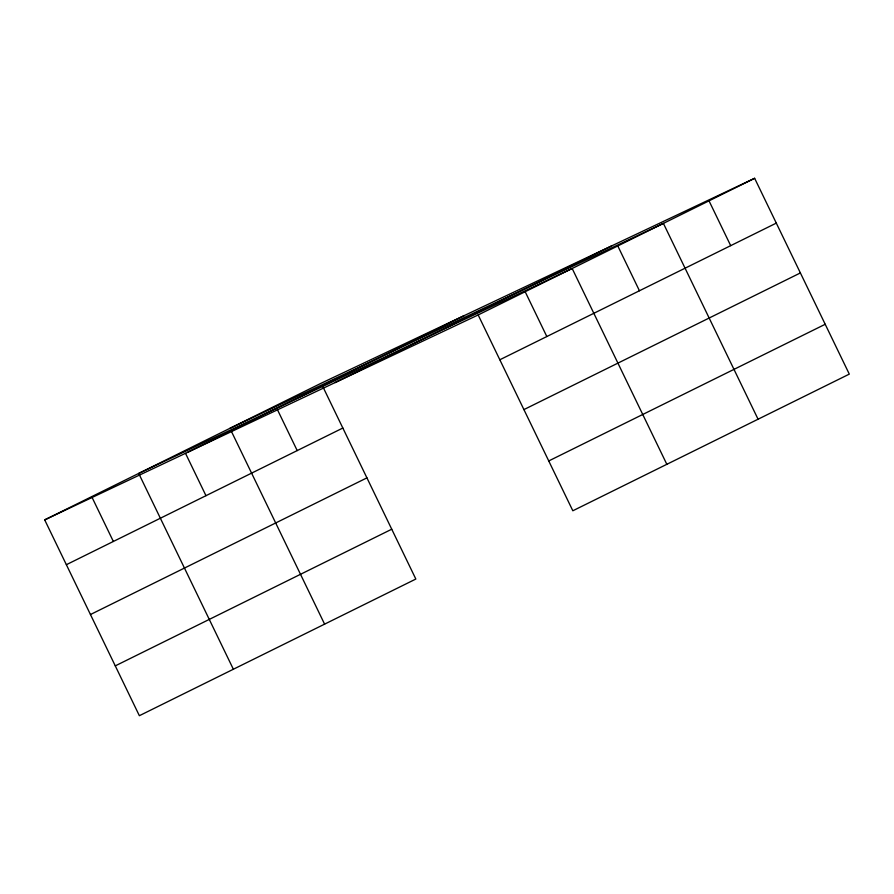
<?xml version="1.0" encoding="UTF-8"?>
<svg xmlns="http://www.w3.org/2000/svg" width="894" height="894" viewBox="0 0 894 894"><rect width="100%" height="100%" fill="white"/><g stroke="black" fill="none" stroke-linecap="round" stroke-linejoin="round"><path stroke-width="1.34" d="M322.98 386.957L415.833 579.044L139.363 715.703L44.7 519.883L321.169 383.224L754.637 178.297L849.3 374.117L572.831 510.776L478.167 314.956L754.637 178.297M187.74 452.263L464.209 315.604M335.127 382.587L611.597 245.928M66.368 564.695L342.838 428.036M499.835 359.768L776.305 223.109M90.45 614.536L366.92 477.865M523.918 409.597L800.387 272.938M115.27 665.874L391.74 529.214M548.737 460.946L825.207 324.276M229.937 428.327L663.404 223.388L758.067 419.208M44.7 519.883L478.167 314.956M709.02 200.848L730.689 245.66M617.788 245.939L639.445 290.751M666.835 464.31L572.171 268.491L138.704 473.429L233.356 669.237M525.169 291.723L546.826 336.535M277.352 409.508L297.21 450.587M231.133 430.819L324.6 624.146M185.516 453.359L205.978 495.689M91.702 496.651L113.359 541.462"/></g></svg>
